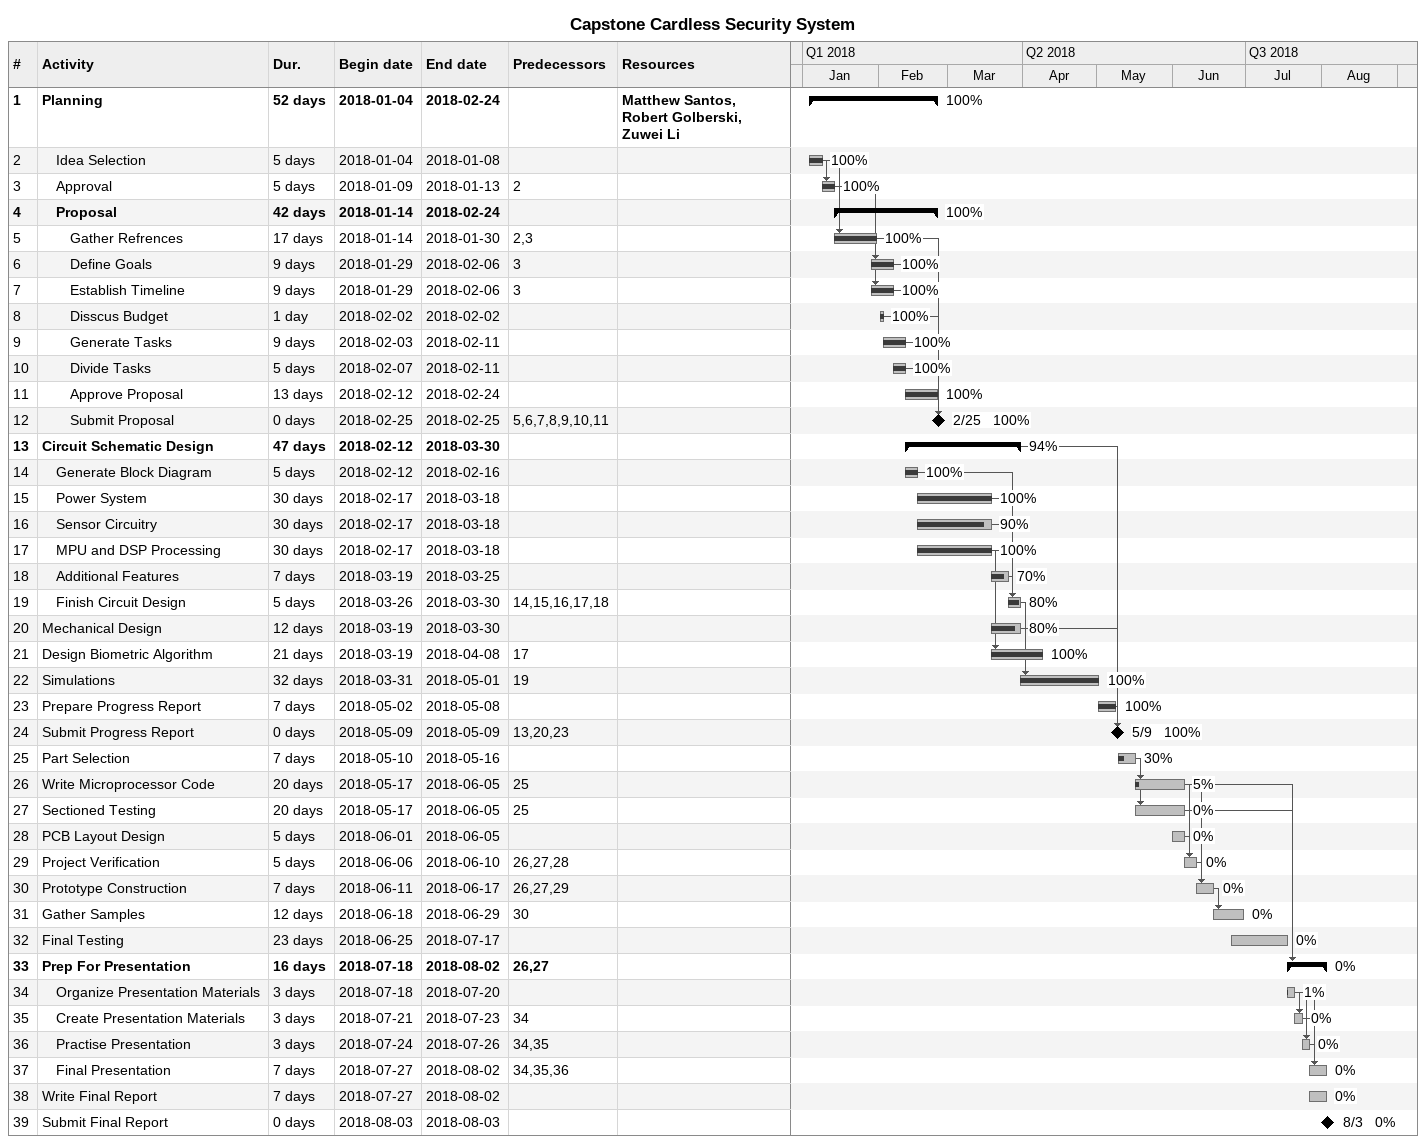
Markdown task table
Capstone Cardless Security System

| ID | Level | Task | Duration | Start | Finish | Predecessors | Resources | % complete |
|---|---|---|---|---|---|---|---|---|
| 1 | 1 | **Planning** | 52d | 2018-01-04 | 2018-02-24 |  | Matthew Santos, Robert Golberski, Zuwei Li | 100 |
| 2 | 2 | Idea Selection | 5d | 2018-01-04 | 2018-01-08 |  |  | 100 |
| 3 | 2 | Approval | 5d | 2018-01-09 | 2018-01-13 | 2 |  | 100 |
| 4 | 2 | **Proposal** | 42d | 2018-01-14 | 2018-02-24 |  |  | 100 |
| 5 | 3 | Gather Refrences | 17d | 2018-01-14 | 2018-01-30 | 2, 3 |  | 100 |
| 6 | 3 | Define Goals | 9d | 2018-01-29 | 2018-02-06 | 3 |  | 100 |
| 7 | 3 | Establish Timeline | 9d | 2018-01-29 | 2018-02-06 | 3 |  | 100 |
| 8 | 3 | Disscus Budget | 1d | 2018-02-02 | 2018-02-02 |  |  | 100 |
| 9 | 3 | Generate Tasks | 9d | 2018-02-03 | 2018-02-11 |  |  | 100 |
| 10 | 3 | Divide Tasks | 5d | 2018-02-07 | 2018-02-11 |  |  | 100 |
| 11 | 3 | Approve Proposal | 13d | 2018-02-12 | 2018-02-24 |  |  | 100 |
| 12 | 3 | Submit Proposal | 0d | 2018-02-25 | 2018-02-25 | 5, 6, 7, 8, 9, 10, 11 |  | 100 |
| 13 | 1 | **Circuit Schematic Design** | 47d | 2018-02-12 | 2018-03-30 |  |  | 94 |
| 14 | 2 | Generate Block Diagram | 5d | 2018-02-12 | 2018-02-16 |  |  | 100 |
| 15 | 2 | Power System | 30d | 2018-02-17 | 2018-03-18 |  |  | 100 |
| 16 | 2 | Sensor Circuitry | 30d | 2018-02-17 | 2018-03-18 |  |  | 90 |
| 17 | 2 | MPU and DSP Processing | 30d | 2018-02-17 | 2018-03-18 |  |  | 100 |
| 18 | 2 | Additional Features | 7d | 2018-03-19 | 2018-03-25 |  |  | 70 |
| 19 | 2 | Finish Circuit Design | 5d | 2018-03-26 | 2018-03-30 | 14, 15, 16, 17, 18 |  | 80 |
| 20 | 1 | Mechanical Design | 12d | 2018-03-19 | 2018-03-30 |  |  | 80 |
| 21 | 1 | Design Biometric Algorithm | 21d | 2018-03-19 | 2018-04-08 | 17 |  | 100 |
| 22 | 1 | Simulations | 32d | 2018-03-31 | 2018-05-01 | 19 |  | 100 |
| 23 | 1 | Prepare Progress Report | 7d | 2018-05-02 | 2018-05-08 |  |  | 100 |
| 24 | 1 | Submit Progress Report | 0d | 2018-05-09 | 2018-05-09 | 13, 20, 23 |  | 100 |
| 25 | 1 | Part Selection | 7d | 2018-05-10 | 2018-05-16 |  |  | 30 |
| 26 | 1 | Write Microprocessor Code | 20d | 2018-05-17 | 2018-06-05 | 25 |  | 5 |
| 27 | 1 | Sectioned Testing | 20d | 2018-05-17 | 2018-06-05 | 25 |  | 0 |
| 28 | 1 | PCB Layout Design | 5d | 2018-06-01 | 2018-06-05 |  |  | 0 |
| 29 | 1 | Project Verification | 5d | 2018-06-06 | 2018-06-10 | 26, 27, 28 |  | 0 |
| 30 | 1 | Prototype Construction | 7d | 2018-06-11 | 2018-06-17 | 26, 27, 29 |  | 0 |
| 31 | 1 | Gather Samples | 12d | 2018-06-18 | 2018-06-29 | 30 |  | 0 |
| 32 | 1 | Final Testing | 23d | 2018-06-25 | 2018-07-17 |  |  | 0 |
| 33 | 1 | **Prep For Presentation** | 16d | 2018-07-18 | 2018-08-02 | 26, 27 |  | 0 |
| 34 | 2 | Organize Presentation Materials | 3d | 2018-07-18 | 2018-07-20 |  |  | 1 |
| 35 | 2 | Create Presentation Materials | 3d | 2018-07-21 | 2018-07-23 | 34 |  | 0 |
| 36 | 2 | Practise Presentation | 3d | 2018-07-24 | 2018-07-26 | 34, 35 |  | 0 |
| 37 | 2 | Final Presentation | 7d | 2018-07-27 | 2018-08-02 | 34, 35, 36 |  | 0 |
| 38 | 1 | Write Final Report | 7d | 2018-07-27 | 2018-08-02 |  |  | 0 |
| 39 | 1 | Submit Final Report | 0d | 2018-08-03 | 2018-08-03 |  |  | 0 |
